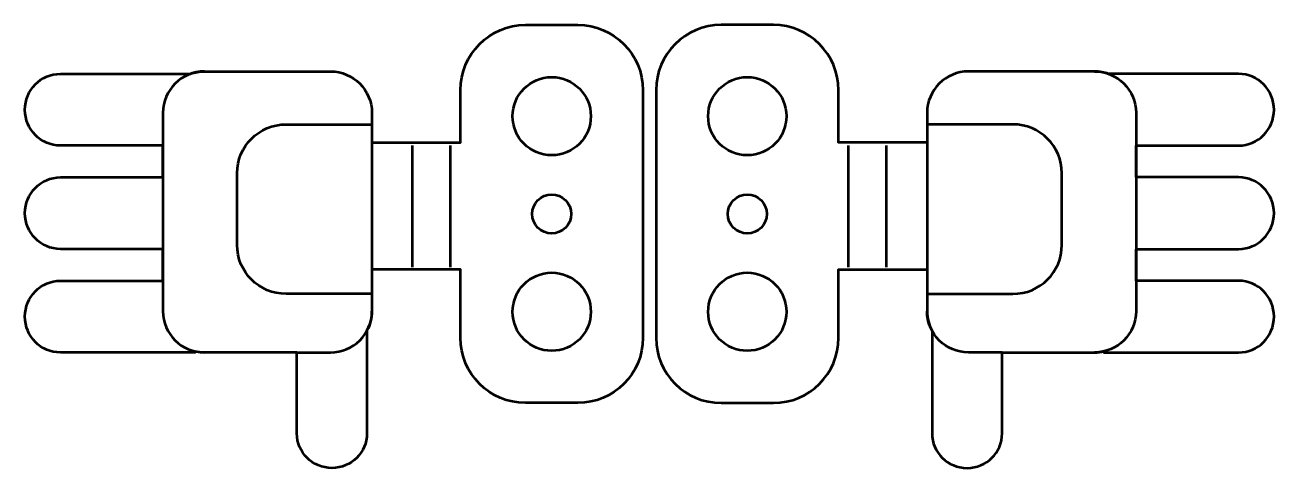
# Model space of a CAD drawing. Header units: centimetres. Extents: x -5.04 to 4.54, y -0.7 to 2.7.
import ezdxf

# ---------------------------------------------------------------- set-up
doc = ezdxf.new("R2010")
doc.units = ezdxf.units.CM
doc.header["$MEASUREMENT"] = 0
doc.layers.add('Layer 1', color=7, linetype='Continuous')

msp = doc.modelspace()

# ---------------------------------------------------------------- linework, layer by layer
at = {"layer": 'Layer 1', "lineweight": 53}
for centre, major_axis in [((-1, 2), (0, 0.3)), ((0.5, 2), (0, 0.3)), ((-1, 1.25), (0, 0.15)), ((0.5, 1.25), (0, 0.15)), ((-1, 0.5), (0, 0.3)), ((0.5, 0.5), (0, 0.3))]:
    msp.add_ellipse(centre, major_axis=major_axis, ratio=1, dxfattribs=at)
for points in [[(-0.3, 0.3), (-0.3, 0.3), (-0.3, 2.2), (-0.3, 2.2), (-0.3, 2.2), (-0.3, 2.47614), (-0.52386, 2.7), (-0.8, 2.7), (-0.8, 2.7), (-0.8, 2.7), (-1.2, 2.7), (-1.2, 2.7), (-1.2, 2.7), (-1.47614, 2.7), (-1.7, 2.47614), (-1.7, 2.2), (-1.7, 2.2), (-1.7, 2.2), (-1.7, 1.79953), (-1.7, 1.79953), (-1.7, 1.79953), (-1.7, 1.79953), (-2.37909, 1.79953), (-2.37909, 1.79953), (-2.37909, 1.79953), (-2.37909, 1.79953), (-2.37909, 2.02608), (-2.37909, 2.02608), (-2.37909, 2.02608), (-2.37909, 2.20069), (-2.52198, 2.34358), (-2.69659, 2.34358), (-2.69659, 2.34358), (-2.69659, 2.34358), (-3.66418, 2.34358), (-3.66418, 2.34358), (-3.66418, 2.34358), (-3.70163, 2.34358), (-3.73761, 2.337), (-3.77103, 2.32495), (-3.77103, 2.32495), (-3.77103, 2.32495), (-4.76805, 2.32495), (-4.76805, 2.32495), (-4.76805, 2.32495), (-4.91762, 2.32495), (-5.04002, 2.20255), (-5.04002, 2.0498), (-5.04002, 2.0498), (-5.04002, 1.89702), (-4.91762, 1.77463), (-4.76805, 1.77463), (-4.76805, 1.77463), (-4.76805, 1.77463), (-3.98169, 1.77463), (-3.98169, 1.77463), (-3.98169, 1.77463), (-3.98169, 1.77463), (-3.98169, 1.5312), (-3.98169, 1.5312), (-3.98169, 1.5312), (-3.98169, 1.5312), (-4.76805, 1.5312), (-4.76805, 1.5312), (-4.76805, 1.5312), (-4.91762, 1.5312), (-5.04002, 1.40881), (-5.04002, 1.25605), (-5.04002, 1.25605), (-5.04002, 1.10327), (-4.91762, 0.98087), (-4.76805, 0.98087), (-4.76805, 0.98087), (-4.76805, 0.98087), (-3.98169, 0.98087), (-3.98169, 0.98087), (-3.98169, 0.98087), (-3.98169, 0.98087), (-3.98169, 0.73745), (-3.98169, 0.73745), (-3.98169, 0.73745), (-3.98169, 0.73745), (-4.76805, 0.73745), (-4.76805, 0.73745), (-4.76805, 0.73745), (-4.91762, 0.73745), (-5.04002, 0.61506), (-5.04002, 0.4623), (-5.04002, 0.4623), (-5.04002, 0.30952), (-4.91762, 0.18713), (-4.76805, 0.18713), (-4.76805, 0.18713), (-4.76805, 0.18713), (-3.73575, 0.18713), (-3.73575, 0.18713), (-3.73575, 0.18713), (-3.73575, 0.18713), (-3.73575, 0.19534), (-3.73575, 0.19534), (-3.73575, 0.19534), (-3.71274, 0.18998), (-3.68877, 0.18715), (-3.66418, 0.18715), (-3.66418, 0.18715), (-3.66418, 0.18715), (-2.95446, 0.18715), (-2.95446, 0.18715), (-2.95446, 0.18715), (-2.95446, 0.18715), (-2.95446, -0.43405), (-2.95446, -0.43405), (-2.95446, -0.43405), (-2.95446, -0.57983), (-2.83516, -0.69913), (-2.68583, -0.69913), (-2.68583, -0.69913), (-2.5365, -0.69913), (-2.4172, -0.57983), (-2.4172, -0.43405), (-2.4172, -0.43405), (-2.4172, -0.43405), (-2.4172, 0.35431), (-2.4172, 0.35431), (-2.4172, 0.35431), (-2.39292, 0.39913), (-2.37909, 0.45035), (-2.37909, 0.50465), (-2.37909, 0.50465), (-2.37909, 0.50465), (-2.37909, 0.82453), (-2.37909, 0.82453), (-2.37909, 0.82453), (-2.37909, 0.82453), (-1.7, 0.82453), (-1.7, 0.82453), (-1.7, 0.82453), (-1.7, 0.82453), (-1.7, 0.3), (-1.7, 0.3), (-1.7, 0.3), (-1.7, 0.02386), (-1.47614, -0.2), (-1.2, -0.2), (-1.2, -0.2), (-1.2, -0.2), (-0.8, -0.2), (-0.8, -0.2), (-0.8, -0.2), (-0.52386, -0.2), (-0.3, 0.02386), (-0.3, 0.3)], [(-0.2, 0.3), (-0.2, 0.3), (-0.2, 2.2), (-0.2, 2.2), (-0.2, 2.2), (-0.2, 2.47614), (0.02386, 2.7), (0.3, 2.7), (0.3, 2.7), (0.3, 2.7), (0.7, 2.7), (0.7, 2.7), (0.7, 2.7), (0.97614, 2.7), (1.2, 2.47614), (1.2, 2.2), (1.2, 2.2), (1.2, 2.2), (1.2, 1.79953), (1.2, 1.79953), (1.2, 1.79953), (1.2, 1.79953), (1.87909, 1.79953), (1.87909, 1.79953), (1.87909, 1.79953), (1.87909, 1.79953), (1.87909, 2.02608), (1.87909, 2.02608), (1.87909, 2.02608), (1.87909, 2.20069), (2.02198, 2.34358), (2.19659, 2.34358), (2.19659, 2.34358), (2.19659, 2.34358), (3.16418, 2.34358), (3.16418, 2.34358), (3.16418, 2.34358), (3.20163, 2.34358), (3.23761, 2.337), (3.27103, 2.32495), (3.27103, 2.32495), (3.27103, 2.32495), (4.26805, 2.32495), (4.26805, 2.32495), (4.26805, 2.32495), (4.41762, 2.32495), (4.54002, 2.20255), (4.54002, 2.0498), (4.54002, 2.0498), (4.54002, 1.89702), (4.41762, 1.77463), (4.26805, 1.77463), (4.26805, 1.77463), (4.26805, 1.77463), (3.48169, 1.77463), (3.48169, 1.77463), (3.48169, 1.77463), (3.48169, 1.77463), (3.48169, 1.5312), (3.48169, 1.5312), (3.48169, 1.5312), (3.48169, 1.5312), (4.26805, 1.5312), (4.26805, 1.5312), (4.26805, 1.5312), (4.41762, 1.5312), (4.54002, 1.40881), (4.54002, 1.25605), (4.54002, 1.25605), (4.54002, 1.10327), (4.41762, 0.98087), (4.26805, 0.98087), (4.26805, 0.98087), (4.26805, 0.98087), (3.48169, 0.98087), (3.48169, 0.98087), (3.48169, 0.98087), (3.48169, 0.98087), (3.48169, 0.73745), (3.48169, 0.73745), (3.48169, 0.73745), (3.48169, 0.73745), (4.26805, 0.73745), (4.26805, 0.73745), (4.26805, 0.73745), (4.41762, 0.73745), (4.54002, 0.61506), (4.54002, 0.4623), (4.54002, 0.4623), (4.54002, 0.30952), (4.41762, 0.18713), (4.26805, 0.18713), (4.26805, 0.18713), (4.26805, 0.18713), (3.23575, 0.18713), (3.23575, 0.18713), (3.23575, 0.18713), (3.23575, 0.18713), (3.23575, 0.19534), (3.23575, 0.19534), (3.23575, 0.19534), (3.21274, 0.18998), (3.18877, 0.18715), (3.16418, 0.18715), (3.16418, 0.18715), (3.16418, 0.18715), (2.45446, 0.18715), (2.45446, 0.18715), (2.45446, 0.18715), (2.45446, 0.18715), (2.45446, -0.43405), (2.45446, -0.43405), (2.45446, -0.43405), (2.45446, -0.57983), (2.33516, -0.69913), (2.18583, -0.69913), (2.18583, -0.69913), (2.0365, -0.69913), (1.9172, -0.57983), (1.9172, -0.43405), (1.9172, -0.43405), (1.9172, -0.43405), (1.9172, 0.35431), (1.9172, 0.35431), (1.9172, 0.35431), (1.89292, 0.39913), (1.87909, 0.45035), (1.87909, 0.50465), (1.87909, 0.50465), (1.87909, 0.50465), (1.87909, 0.82453), (1.87909, 0.82453), (1.87909, 0.82453), (1.87909, 0.82453), (1.2, 0.82453), (1.2, 0.82453), (1.2, 0.82453), (1.2, 0.82453), (1.2, 0.3), (1.2, 0.3), (1.2, 0.3), (1.2, 0.02386), (0.97614, -0.2), (0.7, -0.2), (0.7, -0.2), (0.7, -0.2), (0.3, -0.2), (0.3, -0.2), (0.3, -0.2), (0.02386, -0.2), (-0.2, 0.02386), (-0.2, 0.3)]]:
    msp.add_open_spline(points, degree=3, knots=[0, 0, 0, 0, 0.025641, 0.025641, 0.025641, 0.025641, 0.0512821, 0.0512821, 0.0512821, 0.0512821, 0.0769231, 0.0769231, 0.0769231, 0.0769231, 0.1025641, 0.1025641, 0.1025641, 0.1025641, 0.1282051, 0.1282051, 0.1282051, 0.1282051, 0.1538462, 0.1538462, 0.1538462, 0.1538462, 0.1794872, 0.1794872, 0.1794872, 0.1794872, 0.2051282, 0.2051282, 0.2051282, 0.2051282, 0.2307692, 0.2307692, 0.2307692, 0.2307692, 0.2564103, 0.2564103, 0.2564103, 0.2564103, 0.2820513, 0.2820513, 0.2820513, 0.2820513, 0.3076923, 0.3076923, 0.3076923, 0.3076923, 0.3333333, 0.3333333, 0.3333333, 0.3333333, 0.3589744, 0.3589744, 0.3589744, 0.3589744, 0.3846154, 0.3846154, 0.3846154, 0.3846154, 0.4102564, 0.4102564, 0.4102564, 0.4102564, 0.4358974, 0.4358974, 0.4358974, 0.4358974, 0.4615385, 0.4615385, 0.4615385, 0.4615385, 0.4871795, 0.4871795, 0.4871795, 0.4871795, 0.5128205, 0.5128205, 0.5128205, 0.5128205, 0.5384615, 0.5384615, 0.5384615, 0.5384615, 0.5641026, 0.5641026, 0.5641026, 0.5641026, 0.5897436, 0.5897436, 0.5897436, 0.5897436, 0.6153846, 0.6153846, 0.6153846, 0.6153846, 0.6410256, 0.6410256, 0.6410256, 0.6410256, 0.6666667, 0.6666667, 0.6666667, 0.6666667, 0.6923077, 0.6923077, 0.6923077, 0.6923077, 0.7179487, 0.7179487, 0.7179487, 0.7179487, 0.7435897, 0.7435897, 0.7435897, 0.7435897, 0.7692308, 0.7692308, 0.7692308, 0.7692308, 0.7948718, 0.7948718, 0.7948718, 0.7948718, 0.8205128, 0.8205128, 0.8205128, 0.8205128, 0.8461538, 0.8461538, 0.8461538, 0.8461538, 0.8717949, 0.8717949, 0.8717949, 0.8717949, 0.8974359, 0.8974359, 0.8974359, 0.8974359, 0.9230769, 0.9230769, 0.9230769, 0.9230769, 0.9487179, 0.9487179, 0.9487179, 0.9487179, 1, 1, 1, 1], dxfattribs=at)
at = {"layer": 'Layer 1', "color": 5, "lineweight": 53}
for points in [[(-3.66418, 2.34358), (-3.83883, 2.34358), (-3.98169, 2.20069), (-3.98169, 2.02608)], [(3.16418, 2.34358), (3.33883, 2.34358), (3.48169, 2.20069), (3.48169, 2.02608)], [(-3.98169, 2.02608), (-3.98169, 2.02608), (-3.98169, 0.50465), (-3.98169, 0.50465)], [(3.48169, 2.02608), (3.48169, 2.02608), (3.48169, 0.50465), (3.48169, 0.50465)], [(-3.41283, 1.56247), (-3.41283, 1.76956), (-3.24496, 1.93746), (-3.03784, 1.93746)], [(2.91283, 1.56247), (2.91283, 1.76956), (2.74496, 1.93746), (2.53784, 1.93746)], [(-2.06803, 0.84212), (-2.06803, 0.84212), (-2.06803, 1.77499), (-2.06803, 1.77499)], [(-1.77699, 0.84212), (-1.77699, 0.84212), (-1.77699, 1.77499), (-1.77699, 1.77499)], [(1.27699, 0.84212), (1.27699, 0.84212), (1.27699, 1.77499), (1.27699, 1.77499)], [(1.56803, 0.84212), (1.56803, 0.84212), (1.56803, 1.77499), (1.56803, 1.77499)], [(-3.41283, 1.01201), (-3.41283, 1.01201), (-3.41283, 1.56247), (-3.41283, 1.56247)], [(2.91283, 1.01201), (2.91283, 1.01201), (2.91283, 1.56247), (2.91283, 1.56247)], [(-3.03784, 0.63702), (-3.24496, 0.63702), (-3.41283, 0.80491), (-3.41283, 1.01201)], [(2.53784, 0.63702), (2.74496, 0.63702), (2.91283, 0.80491), (2.91283, 1.01201)], [(-3.98169, 0.50465), (-3.98169, 0.33001), (-3.83883, 0.18715), (-3.66418, 0.18715)], [(-2.69659, 0.18715), (-2.52198, 0.18715), (-2.37909, 0.33001), (-2.37909, 0.50465)], [(2.19659, 0.18715), (2.02198, 0.18715), (1.87909, 0.33001), (1.87909, 0.50465)], [(3.48169, 0.50465), (3.48169, 0.33001), (3.33883, 0.18715), (3.16418, 0.18715)], [(-2.95446, 0.18715), (-2.95446, 0.18715), (-2.69659, 0.18715), (-2.69659, 0.18715)], [(2.45446, 0.18715), (2.45446, 0.18715), (2.19659, 0.18715), (2.19659, 0.18715)]]:
    msp.add_open_spline(points, degree=3, dxfattribs=at)
for points in [[(-3.03784, 1.93746), (-3.03784, 1.93746), (-2.37909, 1.93746), (-2.37909, 1.93746), (-2.37909, 1.93746), (-2.37909, 1.93746), (-2.37909, 0.63702), (-2.37909, 0.63702), (-2.37909, 0.63702), (-2.37909, 0.63702), (-3.03784, 0.63702), (-3.03784, 0.63702)], [(2.53784, 1.93746), (2.53784, 1.93746), (1.87909, 1.93746), (1.87909, 1.93746), (1.87909, 1.93746), (1.87909, 1.93746), (1.87909, 0.63702), (1.87909, 0.63702), (1.87909, 0.63702), (1.87909, 0.63702), (2.53784, 0.63702), (2.53784, 0.63702)]]:
    msp.add_open_spline(points, degree=3, knots=[0, 0, 0, 0, 0.25, 0.25, 0.25, 0.25, 0.5, 0.5, 0.5, 0.5, 1, 1, 1, 1], dxfattribs=at)

doc.saveas('drawing.dxf')
